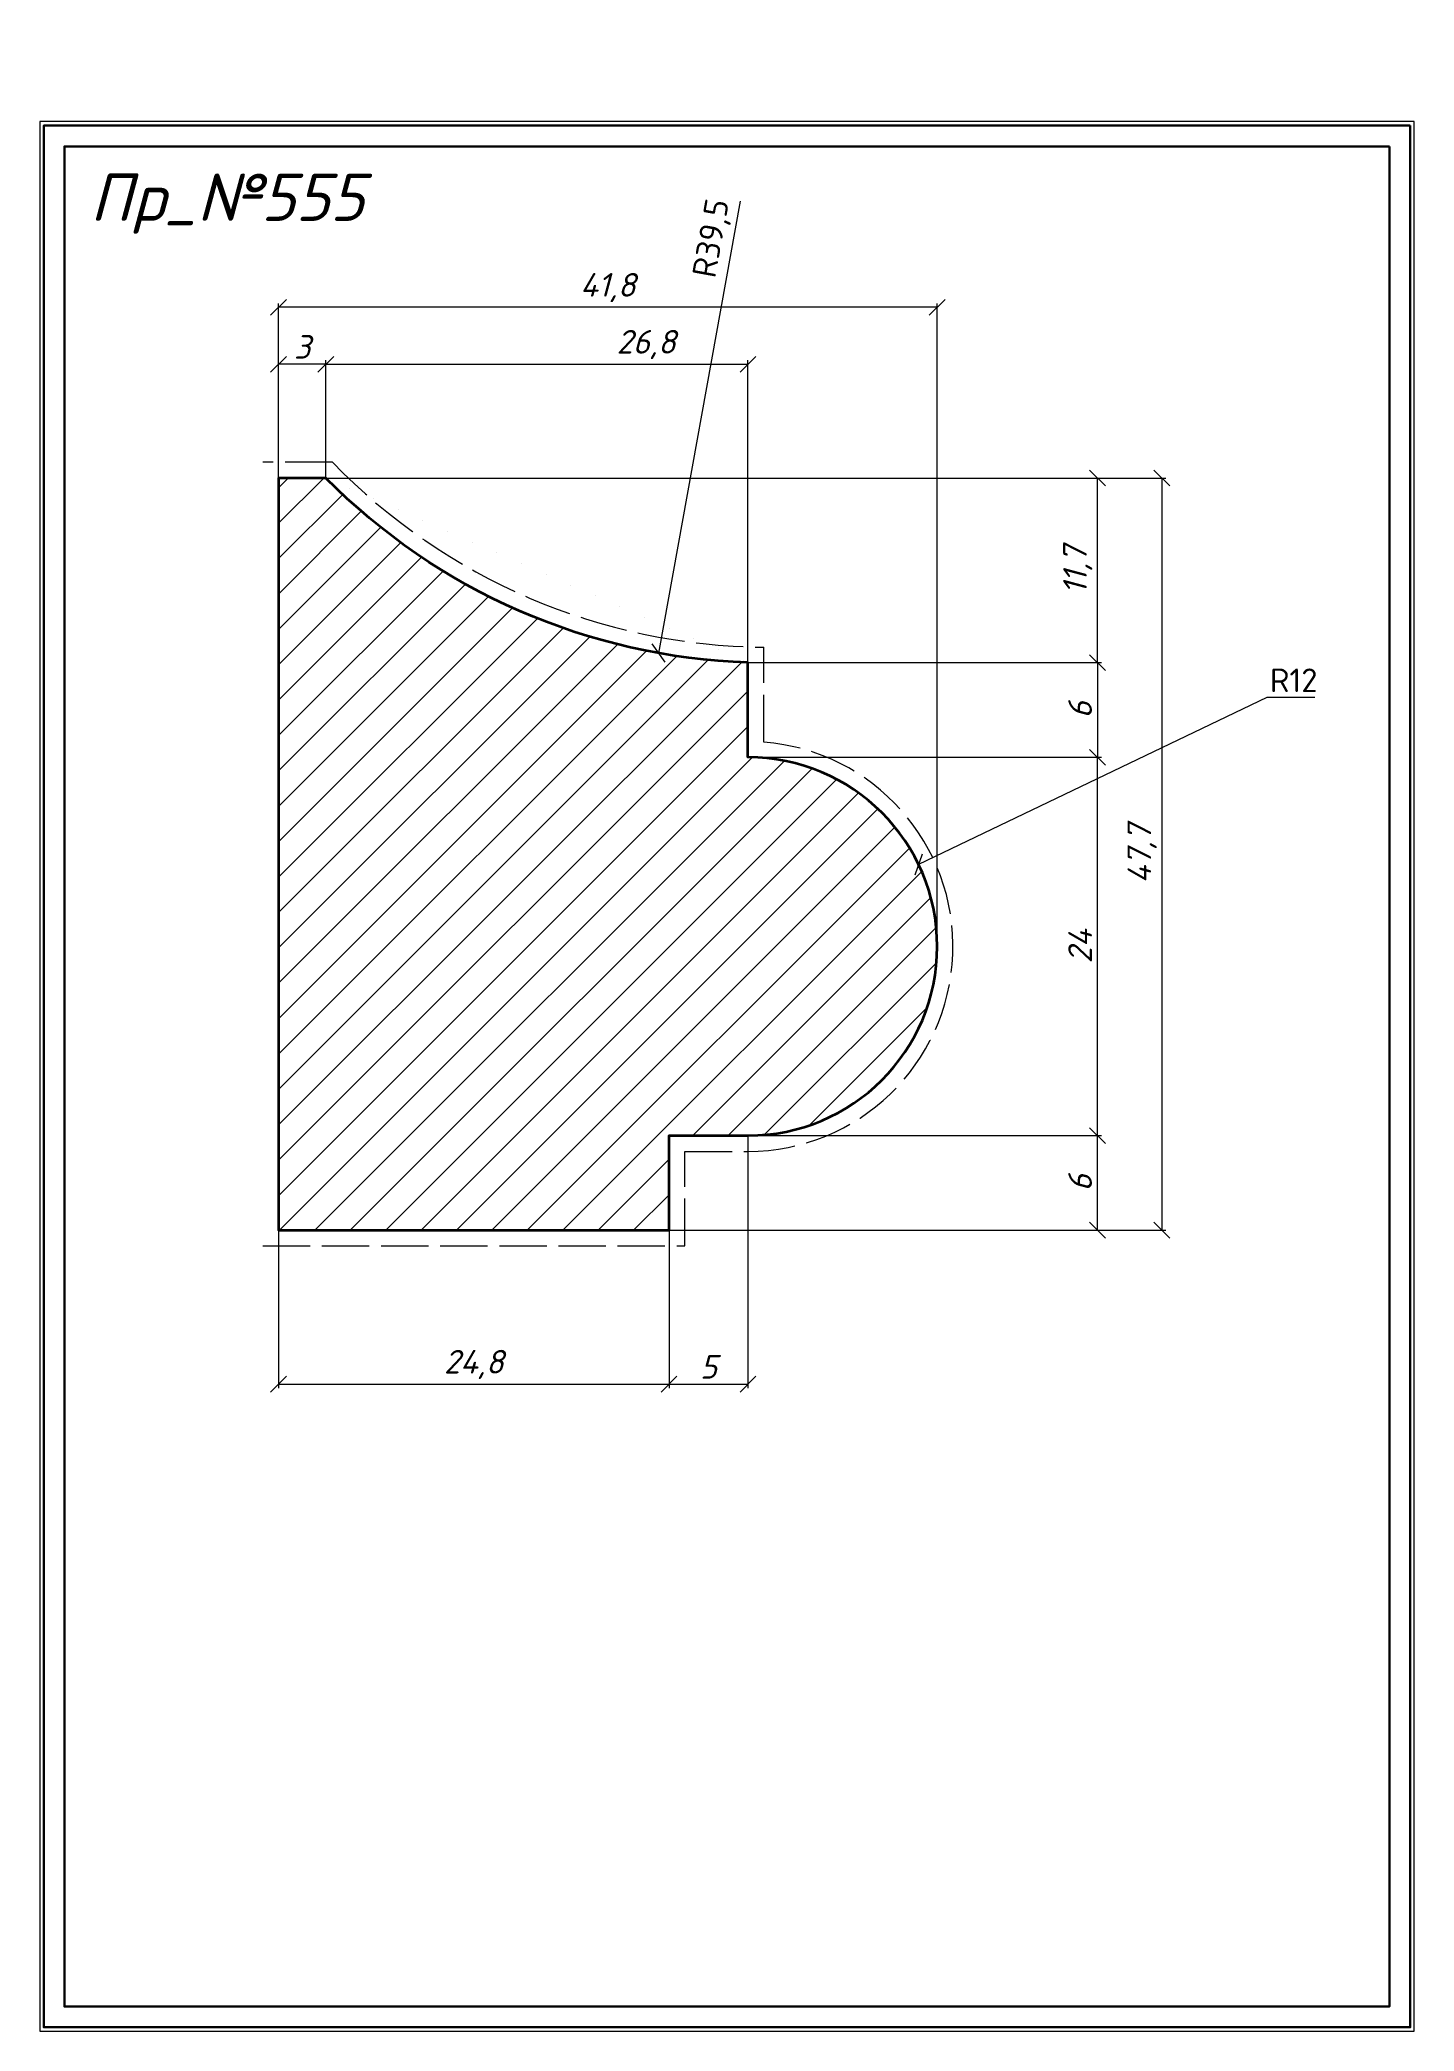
# Model space of a CAD drawing. Header units: millimetres. Extents: x 8705 to 8792, y -1343 to -1217.
import ezdxf

# ---------------------------------------------------------------- set-up
doc = ezdxf.new("R2010")
doc.units = ezdxf.units.MM
doc.linetypes.add('ACAD_ISO02W100', pattern=[15, 12, -3])
doc.layers.get('0').update_dxf_attribs({"lineweight": 13})
for name, color, linetype, lineweight in [('Пр_№555', 1, 'Continuous', 35), ('служебный слой ЛИНИИ ПУНКТИРНЫЕ', 7, 'ACAD_ISO02W100', 13), ('служебный слой НАДПИСИ', 7, 'Continuous', 13), ('служебный слой РАЗМЕРЫ', 7, 'Continuous', 9), ('служебный слой ШТАМП', 7, 'Continuous', 30), ('служебный слой ШТРИХОВКА', 7, 'Continuous', 5)]:
    doc.layers.add(name, color=color, linetype=linetype, lineweight=lineweight)
doc.styles.add('ЕСКД', font='isocpeur.ttf', dxfattribs={"oblique": 15})
doc.styles.add('ЕСКД профили размеры', font='isocpeur.ttf')
doc.dimstyles.new('ЕСКД', dxfattribs={"dimtxt": 3.5, "dimasz": 2.5, "dimexe": 0.25, "dimexo": 0, "dimgap": 0.35, "dimtad": 1, "dimdec": 1, "dimzin": 9, "dimtxsty": 'ЕСКД', "dimblk": 'OBLIQUE', "dimcen": 0, "dimclrd": 256, "dimclre": 256, "dimclrt": 256, "dimadec": 1, "dimazin": 0, "dimtfac": 1, "dimtdec": 1, "dimtmove": 0, "dimatfit": 3, "dimldrblk": 'DOTSMALL', "dimfxl": 1, "dimlwd": -1, "dimlwe": -1, "dimarcsym": 0})
doc.dimstyles.new('ЕСКД профили$4', dxfattribs={"dimtxt": 1.5, "dimasz": 1, "dimexe": 0.3, "dimexo": 0, "dimgap": 0.35, "dimtad": 1, "dimtoh": 1, "dimdec": 1, "dimzin": 9, "dimtxsty": 'ЕСКД профили размеры', "dimblk": 'OBLIQUE', "dimcen": 0, "dimse1": 1, "dimclrd": 256, "dimclre": 256, "dimclrt": 256, "dimadec": 1, "dimazin": 0, "dimtfac": 1, "dimtdec": 1, "dimtofl": 0, "dimtmove": 0, "dimatfit": 3, "dimldrblk": 'DOTSMALL', "dimfxl": 1, "dimlwd": -1, "dimlwe": -1, "dimarcsym": 2})

# ---------------------------------------------------------------- blocks, each defined once
blk = doc.blocks.new('_OBLIQUE')
at = {"color": 0, "linetype": 'ByBlock'}
blk.add_line((-0.5, -0.5), (0.5, 0.5), dxfattribs=at)
blk = doc.blocks.new('*D14')
at = {"layer": 'Defpoints', "color": 0, "transparency": 16777216}
for p in [(8760.44, -1269.4), (8749.62, -1274.59)]:
    blk.add_point(p, dxfattribs=at)
at = {"layer": 'служебный слой РАЗМЕРЫ', "transparency": 16777216}
for p, q in [((8782.52, -1258.81), (8760.44, -1269.4)), ((8785.57, -1258.81), (8782.52, -1258.81))]:
    blk.add_line(p, q, dxfattribs=at)
at = {"layer": 'служебный слой РАЗМЕРЫ', "transparency": 16777216, "rotation": 205.6176390705386}
blk.add_blockref('_OBLIQUE', (8760.44, -1269.4), dxfattribs=at)
at = {"layer": 'служебный слой РАЗМЕРЫ', "transparency": 16777216, "insert": (8784.22, -1257.71), "char_height": 1.5, "attachment_point": 5, "style": 'ЕСКД профили размеры'}
blk.add_mtext('R12', dxfattribs=at)
blk = doc.blocks.new('_DotSmall')
at = {"color": 0, "linetype": 'ByBlock', "lineweight": -3, "const_width": 0.5}
blk.add_lwpolyline([(-0.0625, 0, 1), (0.0625, 0, 1)], format="xyb", close=True, dxfattribs=at)
blk = doc.blocks.new('*D13')
at = {"layer": 'Defpoints', "color": 0, "transparency": 16777216}
for p in [(8750.96, -1217.08), (8743.94, -1255.98)]:
    blk.add_point(p, dxfattribs=at)
at = {"layer": 'служебный слой РАЗМЕРЫ', "transparency": 16777216}
blk.add_line((8749.12, -1227.32), (8743.94, -1255.98), dxfattribs=at)
at = {"layer": 'служебный слой РАЗМЕРЫ', "transparency": 16777216, "rotation": 259.7684733607528}
blk.add_blockref('_OBLIQUE', (8743.94, -1255.98), dxfattribs=at)
at = {"layer": 'служебный слой РАЗМЕРЫ', "transparency": 16777216, "insert": (8747.42, -1229.69), "char_height": 1.5, "attachment_point": 5, "rotation": 79.7685, "style": 'ЕСКД профили размеры'}
blk.add_mtext('R39,5', dxfattribs=at)
blk = doc.blocks.new('*D11')
at = {"layer": 'Defpoints', "color": 0, "transparency": 16777216}
for p in [(8719.86, -1292.59), (8744.62, -1292.59), (8744.62, -1302.36)]:
    blk.add_point(p, dxfattribs=at)
at = {"layer": 'служебный слой РАЗМЕРЫ', "transparency": 16777216}
for p, q in [((8719.86, -1292.59), (8719.86, -1302.61)), ((8744.62, -1292.59), (8744.62, -1302.61)), ((8719.86, -1302.36), (8744.62, -1302.36))]:
    blk.add_line(p, q, dxfattribs=at)
at = {"layer": 'служебный слой РАЗМЕРЫ', "transparency": 16777216, "rotation": 180}
blk.add_blockref('_OBLIQUE', (8719.86, -1302.36), dxfattribs=at)
at = {"layer": 'служебный слой РАЗМЕРЫ', "transparency": 16777216}
blk.add_blockref('_OBLIQUE', (8744.62, -1302.36), dxfattribs=at)
at = {"layer": 'служебный слой РАЗМЕРЫ', "transparency": 16777216, "insert": (8732.24, -1301.11), "char_height": 1.5, "attachment_point": 5, "style": 'ЕСКД'}
blk.add_mtext('24,8', dxfattribs=at)
blk = doc.blocks.new('*D8')
at = {"layer": 'Defpoints', "color": 0, "transparency": 16777216}
for p in [(8722.86, -1244.88), (8744.62, -1292.59), (8775.86, -1292.59)]:
    blk.add_point(p, dxfattribs=at)
at = {"layer": 'служебный слой РАЗМЕРЫ', "transparency": 16777216}
for p, q in [((8722.86, -1244.88), (8776.11, -1244.88)), ((8775.86, -1244.88), (8775.86, -1292.59)), ((8744.62, -1292.59), (8776.11, -1292.59))]:
    blk.add_line(p, q, dxfattribs=at)
for p, rotation in [((8775.86, -1244.88), 90), ((8775.86, -1292.59), 270)]:
    blk.add_blockref('_OBLIQUE', p, dxfattribs=dict(at, rotation=rotation))
at = {"layer": 'служебный слой РАЗМЕРЫ', "transparency": 16777216, "insert": (8774.61, -1268.73), "char_height": 1.5, "attachment_point": 5, "rotation": 90, "style": 'ЕСКД'}
blk.add_mtext('47,7', dxfattribs=at)
blk = doc.blocks.new('*D7')
at = {"layer": 'Defpoints', "color": 0, "transparency": 16777216}
for p in [(8722.86, -1244.88), (8771.78, -1244.88), (8749.62, -1256.59)]:
    blk.add_point(p, dxfattribs=at)
at = {"layer": 'служебный слой РАЗМЕРЫ', "transparency": 16777216}
for p, q in [((8722.86, -1244.88), (8772.03, -1244.88)), ((8771.78, -1256.59), (8771.78, -1244.88)), ((8749.62, -1256.59), (8772.03, -1256.59))]:
    blk.add_line(p, q, dxfattribs=at)
for p, rotation in [((8771.78, -1244.88), 90), ((8771.78, -1256.59), 270)]:
    blk.add_blockref('_OBLIQUE', p, dxfattribs=dict(at, rotation=rotation))
at = {"layer": 'служебный слой РАЗМЕРЫ', "transparency": 16777216, "insert": (8770.53, -1250.73), "char_height": 1.5, "attachment_point": 5, "rotation": 90, "style": 'ЕСКД'}
blk.add_mtext('11,7', dxfattribs=at)
blk = doc.blocks.new('*D6')
at = {"layer": 'Defpoints', "color": 0, "transparency": 16777216}
for p in [(8749.62, -1256.59), (8749.62, -1262.59), (8771.78, -1262.59)]:
    blk.add_point(p, dxfattribs=at)
at = {"layer": 'служебный слой РАЗМЕРЫ', "transparency": 16777216}
for p, q in [((8749.62, -1256.59), (8772.03, -1256.59)), ((8771.78, -1256.59), (8771.78, -1262.59)), ((8749.62, -1262.59), (8772.03, -1262.59))]:
    blk.add_line(p, q, dxfattribs=at)
for p, rotation in [((8771.78, -1256.59), 90), ((8771.78, -1262.59), 270)]:
    blk.add_blockref('_OBLIQUE', p, dxfattribs=dict(at, rotation=rotation))
at = {"layer": 'служебный слой РАЗМЕРЫ', "transparency": 16777216, "insert": (8770.68, -1259.59), "char_height": 1.5, "attachment_point": 5, "rotation": 90, "style": 'ЕСКД'}
blk.add_mtext('6', dxfattribs=at)
blk = doc.blocks.new('*D5')
at = {"layer": 'Defpoints', "color": 0, "transparency": 16777216}
for p in [(8749.62, -1237.66), (8722.86, -1244.88), (8749.62, -1256.59)]:
    blk.add_point(p, dxfattribs=at)
at = {"layer": 'служебный слой РАЗМЕРЫ', "transparency": 16777216}
for p, q in [((8722.86, -1244.88), (8722.86, -1237.41)), ((8722.86, -1237.66), (8749.62, -1237.66)), ((8749.62, -1256.59), (8749.62, -1237.41))]:
    blk.add_line(p, q, dxfattribs=at)
at = {"layer": 'служебный слой РАЗМЕРЫ', "transparency": 16777216, "rotation": 180}
blk.add_blockref('_OBLIQUE', (8722.86, -1237.66), dxfattribs=at)
at = {"layer": 'служебный слой РАЗМЕРЫ', "transparency": 16777216}
blk.add_blockref('_OBLIQUE', (8749.62, -1237.66), dxfattribs=at)
at = {"layer": 'служебный слой РАЗМЕРЫ', "transparency": 16777216, "insert": (8743.17, -1236.41), "char_height": 1.5, "attachment_point": 5, "style": 'ЕСКД'}
blk.add_mtext('26,8', dxfattribs=at)
blk = doc.blocks.new('*D4')
at = {"layer": 'Defpoints', "color": 0, "transparency": 16777216}
for p in [(8719.86, -1234.05), (8719.86, -1244.88), (8761.62, -1274.59)]:
    blk.add_point(p, dxfattribs=at)
at = {"layer": 'служебный слой РАЗМЕРЫ', "transparency": 16777216}
for p, q in [((8719.86, -1244.88), (8719.86, -1233.8)), ((8761.62, -1234.05), (8719.86, -1234.05)), ((8761.62, -1274.59), (8761.62, -1233.8))]:
    blk.add_line(p, q, dxfattribs=at)
at = {"layer": 'служебный слой РАЗМЕРЫ', "transparency": 16777216, "rotation": 180}
blk.add_blockref('_OBLIQUE', (8719.86, -1234.05), dxfattribs=at)
at = {"layer": 'служебный слой РАЗМЕРЫ', "transparency": 16777216}
blk.add_blockref('_OBLIQUE', (8761.62, -1234.05), dxfattribs=at)
at = {"layer": 'служебный слой РАЗМЕРЫ', "transparency": 16777216, "insert": (8740.74, -1232.8), "char_height": 1.5, "attachment_point": 5, "style": 'ЕСКД'}
blk.add_mtext('41,8', dxfattribs=at)
blk = doc.blocks.new('*D3')
at = {"layer": 'Defpoints', "color": 0, "transparency": 16777216}
for p in [(8719.86, -1237.66), (8719.86, -1244.88), (8722.86, -1244.88)]:
    blk.add_point(p, dxfattribs=at)
at = {"layer": 'служебный слой РАЗМЕРЫ', "transparency": 16777216}
for p, q in [((8719.86, -1244.88), (8719.86, -1237.41)), ((8722.86, -1237.66), (8719.86, -1237.66)), ((8722.86, -1244.88), (8722.86, -1237.41))]:
    blk.add_line(p, q, dxfattribs=at)
at = {"layer": 'служебный слой РАЗМЕРЫ', "transparency": 16777216, "rotation": 180}
blk.add_blockref('_OBLIQUE', (8719.86, -1237.66), dxfattribs=at)
at = {"layer": 'служебный слой РАЗМЕРЫ', "transparency": 16777216}
blk.add_blockref('_OBLIQUE', (8722.86, -1237.66), dxfattribs=at)
at = {"layer": 'служебный слой РАЗМЕРЫ', "transparency": 16777216, "insert": (8721.36, -1236.56), "char_height": 1.5, "attachment_point": 5, "style": 'ЕСКД'}
blk.add_mtext('3', dxfattribs=at)

msp = doc.modelspace()

# ---------------------------------------------------------------- hatches: boundary and pattern name
at = {"layer": 'служебный слой ШТРИХОВКА'}
h = msp.add_hatch(dxfattribs=at)
h.set_pattern_fill('ANSI31', color=256, scale=0.5, style=0)
h.set_pattern_definition([(45, (-4.9679, 0), (-1.12253202, 1.12253202), [])])
edge = h.paths.add_edge_path()
edge.add_arc((8749.62, -1274.59), 12, 270, 450)
edge.add_line((8749.62, -1262.59), (8749.62, -1256.59))
edge.add_arc((8750.96, -1217.08), 39.53, 224.6847, 268.0501, ccw=False)
edge.add_line((8722.86, -1244.88), (8719.86, -1244.88))
edge.add_line((8719.86, -1244.88), (8719.86, -1292.59))
edge.add_line((8719.86, -1292.59), (8744.62, -1292.59))
edge.add_line((8744.62, -1292.59), (8744.62, -1286.59))
edge.add_line((8744.62, -1286.59), (8749.62, -1286.59))

# ---------------------------------------------------------------- linework, layer by layer
at = {"layer": 'Пр_№555'}
msp.add_lwpolyline([(8749.62, -1286.59, 1), (8749.62, -1262.59), (8749.62, -1256.59, -0.191508), (8722.86, -1244.88), (8719.86, -1244.88), (8719.86, -1292.59), (8744.62, -1292.59), (8744.62, -1286.59)], format="xyb", close=True, dxfattribs=at)
at = {"layer": 'служебный слой ЛИНИИ ПУНКТИРНЫЕ', "ltscale": 0.25}
msp.add_lwpolyline([(8718.86, -1293.59), (8745.62, -1293.59), (8745.62, -1287.59), (8749.62, -1287.59, 0.962223), (8750.62, -1261.63), (8750.62, -1255.61, -0.200817), (8723.28, -1243.88), (8718.86, -1243.88)], format="xyb", dxfattribs=at)
at = {"layer": 'служебный слой ШТАМП', "color": 6, "lineweight": 5, "ltscale": 100}
msp.add_lwpolyline([(8791.86, -1222.27), (8704.73, -1222.27), (8704.73, -1343.4), (8791.86, -1343.4)], close=True, dxfattribs=at)
at = {"layer": 'служебный слой ШТАМП', "ltscale": 100}
for points in [[(8791.61, -1222.52), (8704.98, -1222.52), (8704.98, -1343.15), (8791.61, -1343.15)], [(8790.29, -1223.84), (8706.29, -1223.84), (8706.29, -1341.84), (8790.29, -1341.84)]]:
    msp.add_lwpolyline(points, close=True, dxfattribs=at)

# ---------------------------------------------------------------- texts
at = {"layer": 'служебный слой НАДПИСИ', "style": 'ЕСКД', "oblique": 15}
msp.add_text('Пр_№555', height=3, dxfattribs=at).set_placement((8707.9, -1228.57))

# ---------------------------------------------------------------- dimensions: what is measured, and where the dimension line sits
at = {"layer": 'служебный слой РАЗМЕРЫ'}
for center, mpoint, picture, middle in [((8750.96, -1217.08), (8743.94, -1255.98), '*D13', (8748.65, -1229.91)), ((8749.62, -1274.59), (8760.44, -1269.4), '*D14', (8784.22, -1258.81))]:
    dim = msp.add_radius_dim(center=center, mpoint=mpoint, dimstyle='ЕСКД профили$4', dxfattribs=at)
    dim.commit()
    dim.dimension.update_dxf_attribs({"geometry": picture, "text_midpoint": middle, "dimtype": 132})
for base, p1, p2, picture, middle in [((8719.86, -1234.05), (8761.62, -1274.59), (8719.86, -1244.88), '*D4', (8740.74, -1232.8)), ((8719.86, -1237.66), (8722.86, -1244.88), (8719.86, -1244.88), '*D3', (8721.36, -1236.56)), ((8744.62, -1302.36), (8719.86, -1292.59), (8744.62, -1292.59), '*D11', (8732.24, -1301.11))]:
    dim = msp.add_linear_dim(base=base, p1=p1, p2=p2, dimstyle='ЕСКД', override={"dimtxt": 1.5, "dimasz": 1}, dxfattribs=at)
    dim.commit()
    dim.dimension.update_dxf_attribs({"geometry": picture, "text_midpoint": middle})
dim = msp.add_linear_dim(base=(8749.62, -1237.66), p1=(8722.86, -1244.88), p2=(8749.62, -1256.59), dimstyle='ЕСКД', override={"dimtxt": 1.5, "dimasz": 1}, dxfattribs=at)
dim.commit()
dim.dimension.update_dxf_attribs({"geometry": '*D5', "text_midpoint": (8743.17, -1237.66), "dimtype": 128})
for base, p1, p2, picture, middle in [((8775.86, -1292.59), (8722.86, -1244.88), (8744.62, -1292.59), '*D8', (8774.61, -1268.73)), ((8771.78, -1244.88), (8749.62, -1256.59), (8722.86, -1244.88), '*D7', (8770.53, -1250.73)), ((8771.78, -1262.59), (8749.62, -1256.59), (8749.62, -1262.59), '*D6', (8770.68, -1259.59))]:
    dim = msp.add_linear_dim(base=base, p1=p1, p2=p2, angle=90, dimstyle='ЕСКД', override={"dimtxt": 1.5, "dimasz": 1}, dxfattribs=at)
    dim.commit()
    dim.dimension.update_dxf_attribs({"geometry": picture, "text_midpoint": middle})
for base, p1, p2 in [((8771.78, -1262.59), (8744.62, -1286.59), (8749.62, -1262.59)), ((8771.78, -1286.59), (8744.62, -1292.59), (8744.62, -1286.59))]:
    msp.add_linear_dim(base=base, p1=p1, p2=p2, angle=90, dimstyle='ЕСКД', override={"dimtxt": 1.5, "dimasz": 1}, dxfattribs=at).render()
msp.add_linear_dim(base=(8749.62, -1302.36), p1=(8744.62, -1292.59), p2=(8749.62, -1286.59), dimstyle='ЕСКД', override={"dimtxt": 1.5, "dimasz": 1}, dxfattribs=at).render()

doc.saveas('drawing.dxf')
